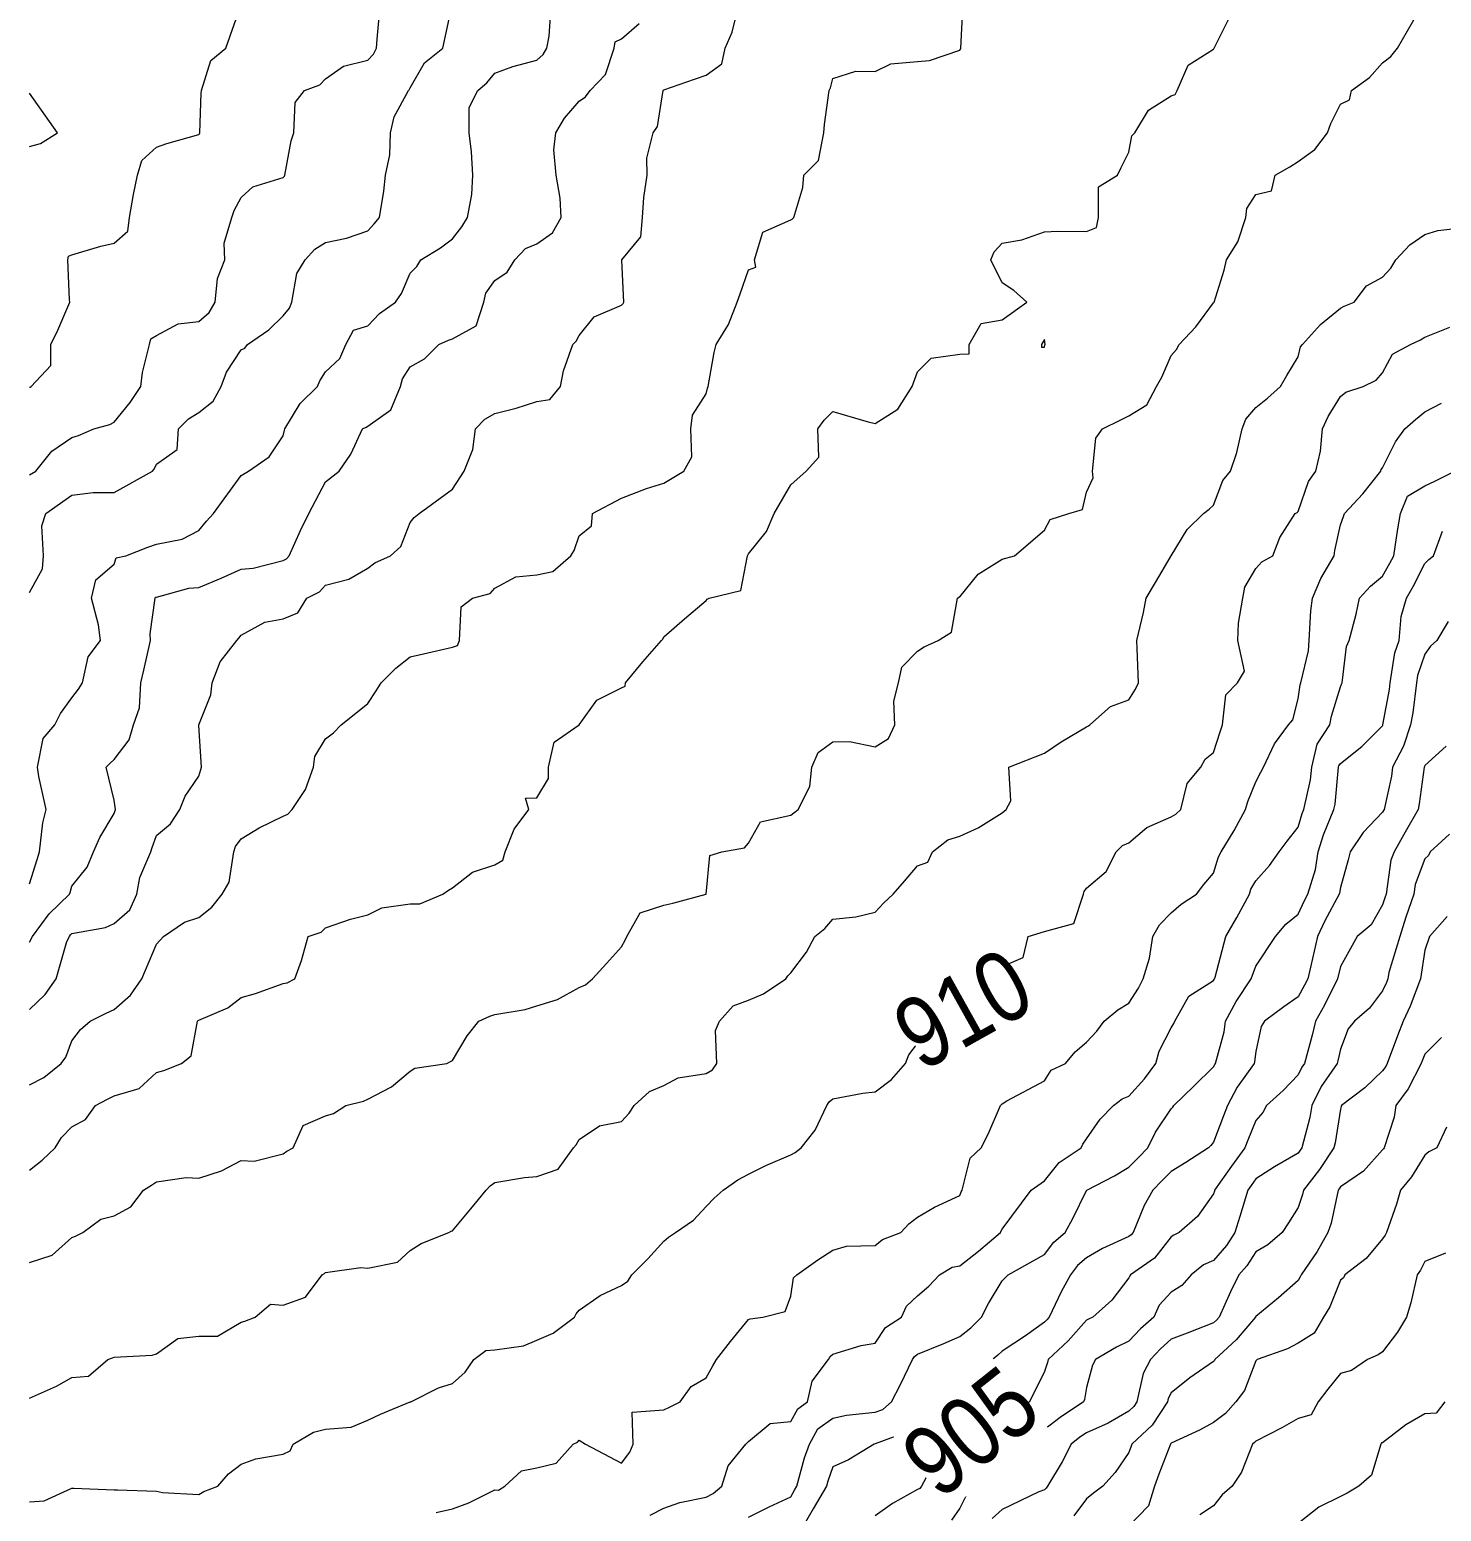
# Model space of a CAD drawing. Extents: x 537850 to 541798, y 6045627 to 6050132.
# Drawn here: x 539729.3 to 539829.5, y 6046924.2 to 6047029.3 of the extents above; entities that cross this region are included whole.
import ezdxf

# ---------------------------------------------------------------- set-up
doc = ezdxf.new("R2010")
doc.units = 0
doc.header["$LTSCALE"] = 5
doc.linetypes.add('DASHED2', pattern=[9.525, 6.35, -3.175])
doc.layers.add('Contour_Line_Intermediate', color=7, linetype='DASHED2', true_color=0xd9d9d9)
doc.layers.add('Contour_Line_Major', color=7, linetype='Continuous', true_color=0x6b6b6b)
doc.styles.get("Standard").update_dxf_attribs({"font": 'ARIALN.TTF'})

msp = doc.modelspace()

# ---------------------------------------------------------------- linework, layer by layer
at = {"layer": 'Contour_Line_Intermediate', "linetype": 'Continuous', "lineweight": 13, "flags": 128}
for points, elevation in [([(539729.338, 6046948.441), (539730.217, 6046949.146), (539731.157, 6046950.024), (539731.6, 6046950.763), (539732.338, 6046951.518), (539733.309, 6046952.053), (539734.009, 6046953.024), (539734.869, 6046953.493), (539735.338, 6046953.728), (539737.112, 6046954.249), (539738.338, 6046955.368), (539738.849, 6046955.513), (539740.114, 6046956.024), (539740.804, 6046956.558), (539741.253, 6046959.024), (539741.302, 6046959.06), (539741.338, 6046959.078), (539743.4, 6046959.961), (539744.337, 6046960.686), (539745.374, 6046960.987), (539747.337, 6046961.685), (539747.617, 6046961.744), (539748.153, 6046962.024), (539748.627, 6046963.313), (539749.104, 6046965.024), (539750.027, 6046965.334), (539750.337, 6046965.635), (539752.112, 6046966.248), (539753.337, 6046966.565), (539754.317, 6046967.044), (539756.337, 6046967.331), (539757.029, 6046967.331), (539758.661, 6046968.023), (539759.047, 6046968.313), (539759.337, 6046968.474), (539760.771, 6046969.589), (539762.337, 6046970.111), (539762.913, 6046970.447), (539763.067, 6046971.023), (539763.716, 6046972.643), (539764.753, 6046974.023), (539764.53, 6046974.829), (539765.336, 6046974.864), (539766.141, 6046976.219), (539766.152, 6046977.023), (539766.557, 6046978.802), (539768.332, 6046980.023), (539768.334, 6046980.025), (539768.336, 6046980.032), (539769.583, 6046981.776), (539771.336, 6046982.653), (539771.585, 6046982.774), (539771.608, 6046983.023), (539772.854, 6046984.505), (539774.164, 6046986.023), (539774.258, 6046986.1), (539774.336, 6046986.287), (539775.809, 6046987.549), (539777.336, 6046988.858), (539777.399, 6046988.959), (539777.555, 6046989.022), (539779.806, 6046989.552), (539780.277, 6046992.022), (539780.299, 6046992.059), (539780.336, 6046992.175), (539781.617, 6046993.741), (539782.166, 6046995.022), (539783.336, 6046997.069), (539784.425, 6046998.022), (539785.343, 6046999.014), (539785.267, 6047001.022), (539785.712, 6047001.645), (539786.335, 6047002.269), (539788.84, 6047001.518), (539789.335, 6047001.401), (539790.937, 6047002.42), (539791.956, 6047004.022), (539792.057, 6047004.299), (539792.335, 6047005.064), (539793.314, 6047006.043), (539795.335, 6047006.331), (539796.004, 6047006.353), (539796.004, 6047007.022), (539796.852, 6047008.504), (539798.335, 6047008.754), (539800.096, 6047010.021), (539799.157, 6047010.843), (539798.335, 6047011.392), (539797.548, 6047013.021), (539797.783, 6047013.573), (539798.335, 6047014.199), (539799.738, 6047014.425), (539801.335, 6047015.007), (539802.295, 6047015.061), (539804.335, 6047015.032), (539805.042, 6047015.313), (539805.165, 6047016.021), (539805.165, 6047018.191), (539806.513, 6047019.021), (539806.787, 6047019.569), (539807.334, 6047020.664), (539807.552, 6047021.804), (539807.752, 6047022.021), (539808.718, 6047023.637), (539810.334, 6047024.649), (539810.622, 6047024.733), (539810.751, 6047025.021), (539811.539, 6047026.816), (539813.334, 6047027.962), (539813.36, 6047027.995), (539813.376, 6047028.021), (539813.432, 6047028.118), (539814.883, 6047031.02)], 912.956), ([(539729.338, 6046968.758), (539729.868, 6046970.493), (539730.03, 6046971.023), (539730.281, 6046973.08), (539730.517, 6046974.023), (539729.981, 6046976.381), (539729.892, 6046977.023), (539730.304, 6046979.057), (539731.137, 6046980.023), (539731.521, 6046980.84), (539732.338, 6046981.938), (539732.807, 6046982.554), (539733.093, 6046983.023), (539733.496, 6046984.864), (539734.368, 6046986.023), (539734.229, 6046987.131), (539733.732, 6046989.022), (539734.047, 6046990.313), (539735.338, 6046991.436), (539735.476, 6046991.884), (539736.161, 6046992.022), (539737.725, 6046992.635), (539738.338, 6046992.839), (539740.153, 6046993.207), (539741.338, 6046993.821), (539741.881, 6046994.479), (539742.375, 6046995.022), (539744.337, 6046997.721), (539744.873, 6046998.022), (539746.322, 6046999.037), (539747.337, 6047000.53), (539747.429, 6047000.93), (539747.451, 6047001.022), (539748.533, 6047002.826), (539749.754, 6047004.022), (539749.919, 6047004.44), (539750.337, 6047005.063), (539751.346, 6047006.013), (539751.785, 6047007.022), (539752.323, 6047008.036), (539753.337, 6047008.334), (539754.16, 6047009.199), (539755.29, 6047010.021), (539755.73, 6047010.629), (539756.337, 6047012.071), (539756.812, 6047012.546), (539757.097, 6047013.021), (539758.486, 6047013.872), (539759.337, 6047014.514), (539759.995, 6047015.363), (539760.397, 6047016.021), (539760.703, 6047017.655), (539760.779, 6047019.021), (539760.687, 6047020.67), (539760.514, 6047022.021), (539760.533, 6047023.824), (539761.15, 6047025.021), (539761.776, 6047025.582), (539762.337, 6047026.254), (539763.626, 6047026.731), (539765.336, 6047027.19), (539765.768, 6047027.589), (539766.037, 6047028.021), (539766.199, 6047028.883), (539766.352, 6047031.02)], 916.956), ([(539729.338, 6046997.776), (539729.771, 6046998.022), (539730.913, 6046999.447), (539732.338, 6047000.417), (539732.803, 6047000.557), (539733.9, 6047001.022), (539735.03, 6047001.33), (539735.338, 6047001.501), (539736.472, 6047002.888), (539737.228, 6047004.022), (539737.339, 6047005.02), (539737.839, 6047007.022), (539737.949, 6047007.41), (539738.338, 6047007.659), (539739.884, 6047008.476), (539741.338, 6047008.649), (539742.081, 6047009.279), (539742.511, 6047010.021), (539742.677, 6047011.682), (539743.18, 6047013.021), (539743.15, 6047014.209), (539743.693, 6047016.021), (539743.854, 6047016.504), (539744.337, 6047017.427), (539745.173, 6047018.186), (539747.337, 6047018.863), (539747.413, 6047018.946), (539747.454, 6047019.021), (539747.903, 6047021.455), (539748.076, 6047022.021), (539748.186, 6047024.172), (539748.836, 6047025.021), (539749.925, 6047025.433), (539750.337, 6047025.859), (539751.598, 6047026.759), (539753.337, 6047027.179), (539753.748, 6047027.61), (539753.941, 6047028.021), (539753.989, 6047028.673), (539754.216, 6047031.02)], 918.956), ([(539729.338, 6046989.412), (539730.255, 6046991.106), (539730.333, 6046992.022), (539730.216, 6046994.144), (539730.482, 6046995.022), (539732.338, 6046996.336), (539733.84, 6046996.524), (539735.338, 6046996.524), (539738.056, 6046998.022), (539738.18, 6046998.18), (539738.338, 6046998.521), (539739.797, 6046999.563), (539739.908, 6047001.022), (539740.619, 6047001.74), (539741.338, 6047002.177), (539742.362, 6047002.997), (539742.919, 6047004.022), (539743.303, 6047005.056), (539744.337, 6047006.635), (539744.6, 6047006.759), (539744.797, 6047007.022), (539746.3, 6047008.059), (539747.337, 6047009.034), (539747.775, 6047009.583), (539747.936, 6047010.021), (539748.302, 6047012.057), (539748.896, 6047013.021), (539749.583, 6047013.775), (539750.337, 6047014.237), (539751.814, 6047014.544), (539753.337, 6047015.075), (539753.787, 6047015.571), (539754.157, 6047016.021), (539754.47, 6047017.888), (539754.576, 6047019.021), (539754.894, 6047020.464), (539754.935, 6047022.021), (539755.204, 6047023.154), (539756.21, 6047025.021), (539756.272, 6047025.085), (539756.337, 6047025.223), (539757.359, 6047026.998), (539758.648, 6047028.021), (539759.29, 6047030.974)], 917.956), ([(539729.338, 6046954.491), (539730.353, 6046955.009), (539731.575, 6046956.024), (539731.897, 6046956.465), (539732.338, 6046957.632), (539732.941, 6046958.421), (539733.63, 6046959.024), (539734.775, 6046959.586), (539735.338, 6046959.834), (539736.502, 6046960.86), (539737.296, 6046962.024), (539738.338, 6046964.48), (539738.835, 6046965.024), (539740.329, 6046966.032), (539741.338, 6046966.375), (539742.266, 6046967.095), (539743.007, 6046968.023), (539743.491, 6046968.87), (539743.831, 6046971.023), (539743.945, 6046971.416), (539744.337, 6046971.94), (539745.624, 6046972.736), (539747.337, 6046973.556), (539747.653, 6046973.708), (539747.967, 6046974.023), (539748.916, 6046975.445), (539749.473, 6046977.023), (539749.581, 6046977.779), (539750.337, 6046979.042), (539750.889, 6046979.471), (539751.441, 6046980.023), (539752.494, 6046980.866), (539753.337, 6046981.54), (539753.916, 6046982.443), (539754.288, 6046983.023), (539755.312, 6046984.048), (539756.337, 6046984.856), (539757.286, 6046985.074), (539759.337, 6046985.544), (539759.693, 6046985.667), (539759.827, 6046986.023), (539759.966, 6046988.393), (539760.754, 6046989.022), (539762.003, 6046989.356), (539762.337, 6046989.729), (539763.829, 6046990.53), (539765.336, 6046990.684), (539766.452, 6046990.907), (539767.728, 6046992.022), (539767.966, 6046992.392), (539768.336, 6046993.441), (539769.199, 6046994.159), (539769.286, 6046995.022), (539771.336, 6046996.101), (539773.109, 6046996.795), (539774.336, 6046997.187), (539775.755, 6046998.022), (539776.313, 6046999.045), (539776.246, 6047001.022), (539776.367, 6047001.991), (539777.336, 6047003.513), (539777.434, 6047003.923), (539777.49, 6047004.022), (539777.908, 6047006.449), (539778.037, 6047007.022), (539778.925, 6047008.433), (539779.542, 6047010.021), (539779.762, 6047010.595), (539780.336, 6047012.316), (539780.864, 6047012.493), (539780.759, 6047013.021), (539781.367, 6047014.99), (539783.336, 6047015.855), (539783.451, 6047015.906), (539783.562, 6047016.021), (539784.202, 6047018.155), (539784.274, 6047019.021), (539785.305, 6047020.052), (539785.699, 6047022.021), (539785.743, 6047022.613), (539786.062, 6047025.021), (539786.15, 6047025.206), (539786.335, 6047025.887), (539787.966, 6047026.39), (539789.335, 6047026.364), (539790.44, 6047026.916), (539792.335, 6047027.089), (539793.19, 6047027.166), (539795.335, 6047027.881), (539795.39, 6047027.966), (539795.398, 6047028.021), (539795.538, 6047030.818)], 913.956), ([(539729.338, 6046941.902), (539730.949, 6046942.413), (539732.338, 6046943.661), (539732.596, 6046943.767), (539733.11, 6046944.025), (539734.4, 6046944.963), (539735.338, 6046945.213), (539736.52, 6046945.843), (539737.429, 6046947.024), (539737.98, 6046947.383), (539738.338, 6046947.615), (539740.446, 6046947.917), (539741.338, 6046947.874), (539742.95, 6046948.412), (539744.337, 6046949.138), (539745.268, 6046949.094), (539747.337, 6046949.611), (539747.577, 6046949.784), (539748.029, 6046950.024), (539748.749, 6046951.612), (539750.337, 6046952.29), (539750.898, 6046952.463), (539751.766, 6046953.024), (539753.023, 6046953.338), (539753.337, 6046953.486), (539755.01, 6046954.351), (539756.337, 6046955.468), (539756.676, 6046955.685), (539758.934, 6046956.024), (539759.202, 6046956.158), (539759.337, 6046956.225), (539760.386, 6046957.975), (539761.202, 6046959.024), (539761.983, 6046959.377), (539762.337, 6046959.49), (539764.507, 6046959.853), (539765.336, 6046960.11), (539766.801, 6046960.56), (539768.336, 6046961.396), (539768.777, 6046961.583), (539769.279, 6046962.024), (539770.259, 6046963.101), (539771.336, 6046964.286), (539771.602, 6046964.758), (539771.709, 6046965.024), (539772.661, 6046966.699), (539774.336, 6046967.25), (539774.973, 6046967.387), (539777.336, 6046968.023), (539777.336, 6046968.023), (539777.337, 6046968.023), (539777.593, 6046970.766), (539778.462, 6046971.023), (539780.053, 6046971.306), (539780.336, 6046971.648), (539781.2, 6046973.159), (539783.336, 6046973.634), (539783.562, 6046973.797), (539783.874, 6046974.023), (539784.705, 6046975.654), (539784.828, 6046977.023), (539785.292, 6046978.066), (539786.335, 6046978.832), (539787.513, 6046978.845), (539789.335, 6046978.479), (539790.282, 6046979.076), (539790.733, 6046980.023), (539790.652, 6046981.706), (539790.981, 6046983.023), (539791.233, 6046984.125), (539792.335, 6046985.268), (539792.8, 6046985.557), (539793.791, 6046986.023), (539794.741, 6046986.616), (539795.179, 6046989.022), (539795.271, 6046989.086), (539795.335, 6046989.124), (539796.637, 6046990.72), (539798.335, 6046991.795), (539799.212, 6046992.022), (539801.335, 6046993.841), (539801.753, 6046994.604), (539803.066, 6046995.022), (539804.043, 6046995.314), (539804.335, 6046996.537), (539804.792, 6046997.565), (539804.759, 6046998.022), (539804.99, 6047000.367), (539805.455, 6047001.022), (539806.708, 6047001.649), (539807.334, 6047001.962), (539808.613, 6047002.743), (539809.286, 6047004.022), (539809.67, 6047004.686), (539810.334, 6047006.235), (539810.698, 6047006.658), (539810.903, 6047007.022), (539812.088, 6047008.268), (539813.334, 6047009.958), (539813.356, 6047010), (539813.375, 6047010.021), (539814.08, 6047012.276), (539814.255, 6047013.021), (539815.067, 6047014.289), (539815.635, 6047016.021), (539815.696, 6047016.66), (539816.334, 6047017.652), (539817.454, 6047017.901), (539817.703, 6047019.021), (539818.746, 6047019.608), (539819.334, 6047020), (539820.524, 6047020.831), (539821.428, 6047022.021), (539821.664, 6047022.691), (539822.334, 6047024.052), (539822.995, 6047024.359), (539823.115, 6047025.021), (539824.4, 6047025.955), (539825.334, 6047026.992), (539825.922, 6047027.432), (539826.393, 6047028.021), (539827.811, 6047030.498)], 911.956), ([(539729.338, 6046964.625), (539729.533, 6046965.024), (539730.731, 6046966.631), (539732.168, 6046968.023), (539732.208, 6046968.154), (539732.338, 6046968.58), (539733.416, 6046969.945), (539733.865, 6046971.023), (539734.328, 6046972.033), (539735.338, 6046973.742), (539735.402, 6046973.959), (539735.425, 6046974.023), (539735.338, 6046974.696), (539734.763, 6046977.023), (539735.051, 6046977.31), (539735.338, 6046977.573), (539736.401, 6046978.96), (539736.712, 6046980.023), (539737.126, 6046981.234), (539737.229, 6046983.023), (539737.438, 6046983.923), (539737.924, 6046986.023), (539737.88, 6046986.48), (539738.252, 6046989.022), (539738.272, 6046989.088), (539738.338, 6046989.101), (539740.64, 6046989.72), (539741.338, 6046989.786), (539742.929, 6046990.431), (539744.337, 6046991.082), (539745.208, 6046991.152), (539747.337, 6046991.699), (539747.553, 6046991.807), (539747.751, 6046992.022), (539748.552, 6046993.807), (539749.152, 6046995.022), (539750.337, 6046997.282), (539751.305, 6046998.022), (539752.131, 6046999.228), (539752.957, 6047001.022), (539753.213, 6047001.146), (539753.337, 6047001.212), (539754.971, 6047002.388), (539755.641, 6047004.022), (539755.791, 6047004.568), (539756.337, 6047005.435), (539757.357, 6047006.002), (539758.376, 6047007.022), (539759.046, 6047007.312), (539759.337, 6047007.414), (539761.014, 6047008.344), (539761.571, 6047010.021), (539761.712, 6047010.646), (539762.337, 6047011.552), (539763.211, 6047012.147), (539763.762, 6047013.021), (539764.527, 6047013.831), (539765.336, 6047014.154), (539766.436, 6047014.921), (539767.063, 6047016.021), (539766.975, 6047017.382), (539766.694, 6047019.021), (539766.541, 6047020.817), (539766.665, 6047022.021), (539767.297, 6047023.06), (539768.336, 6047024.261), (539768.773, 6047024.584), (539769.119, 6047025.021), (539770.201, 6047026.156), (539770.802, 6047028.021), (539770.889, 6047028.468), (539771.336, 6047028.683), (539772.582, 6047029.775)], 915.956), ([(539729.338, 6047021.063), (539730.102, 6047021.257), (539731.312, 6047022.021), (539729.338, 6047024.829)], 920.956), ([(539729.338, 6046932.27), (539731.24, 6046933.124), (539732.338, 6046933.749), (539733.515, 6046933.848), (539734.889, 6046935.025), (539735.215, 6046935.147), (539735.338, 6046935.175), (539738.038, 6046935.325), (539738.338, 6046935.432), (539739.845, 6046936.518), (539741.338, 6046936.685), (539742.677, 6046936.685), (539744.337, 6046937.661), (539744.619, 6046937.743), (539745.33, 6046938.025), (539746.425, 6046938.937), (539747.337, 6046938.861), (539748.917, 6046939.445), (539750.087, 6046941.025), (539750.253, 6046941.109), (539750.337, 6046941.188), (539752.829, 6046941.533), (539753.337, 6046941.504), (539755.443, 6046941.919), (539756.337, 6046942.751), (539757.11, 6046943.252), (539759.09, 6046944.025), (539759.248, 6046944.113), (539759.337, 6046944.148), (539760.644, 6046945.717), (539761.733, 6046947.024), (539762.022, 6046947.339), (539762.337, 6046947.581), (539764.443, 6046947.918), (539765.336, 6046947.987), (539766.838, 6046948.523), (539767.929, 6046950.024), (539768.106, 6046950.255), (539768.336, 6046950.627), (539769.769, 6046951.591), (539771.336, 6046951.892), (539771.875, 6046952.486), (539772.242, 6046953.024), (539773.326, 6046954.034), (539774.336, 6046954.461), (539775.36, 6046955), (539777.336, 6046955.316), (539777.798, 6046955.562), (539778.095, 6046956.024), (539777.994, 6046958.365), (539778.296, 6046959.024), (539779.263, 6046960.096), (539780.336, 6046960.509), (539781.396, 6046960.963), (539782.991, 6046962.024), (539783.139, 6046962.221), (539783.336, 6046962.438), (539784.46, 6046963.899), (539785.059, 6046965.024), (539785.768, 6046965.591), (539786.335, 6046966.242), (539787.952, 6046966.407), (539789.335, 6046966.746), (539789.95, 6046967.409), (539790.605, 6046968.023), (539791.403, 6046968.955), (539792.335, 6046970.042), (539793.071, 6046970.288), (539793.405, 6046971.023), (539794.486, 6046971.873), (539795.335, 6046972.141), (539796.63, 6046972.728), (539798.335, 6046973.792), (539798.615, 6046974.023), (539798.955, 6046974.643), (539798.823, 6046977.023), (539801.335, 6046978.027), (539802.519, 6046978.838), (539804.335, 6046979.89), (539804.417, 6046979.941), (539804.572, 6046980.023), (539806.026, 6046981.332), (539807.334, 6046981.799), (539807.798, 6046982.56), (539808.02, 6046983.023), (539807.91, 6046985.447), (539807.884, 6046986.023), (539808.359, 6046987.998), (539808.556, 6046989.022), (539809.217, 6046990.14), (539810.332, 6046992.022), (539810.333, 6046992.024), (539810.334, 6046992.029), (539811.47, 6046993.886), (539812.633, 6046995.022), (539813.026, 6046995.33), (539813.334, 6046995.609), (539813.996, 6046997.36), (539814.54, 6046998.022), (539815, 6046999.356), (539815.358, 6047001.022), (539815.63, 6047001.726), (539816.334, 6047002.535), (539817.16, 6047003.196), (539818.084, 6047004.022), (539818.547, 6047004.809), (539819.334, 6047006.147), (539819.518, 6047006.838), (539819.651, 6047007.022), (539820.936, 6047008.42), (539822.334, 6047009.584), (539822.615, 6047009.74), (539823.305, 6047010.021), (539824.187, 6047011.168), (539825.334, 6047011.78), (539825.921, 6047012.434), (539826.277, 6047013.021), (539827.27, 6047014.085), (539828.333, 6047014.817), (539829.253, 6047015.102), (539831.333, 6047015.337)], 910.956), ([(539758.19, 6046924.172), (539759.337, 6046924.433), (539760.505, 6046924.858), (539762.337, 6046925.774), (539762.602, 6046925.76), (539763.061, 6046926.025), (539764.237, 6046927.125), (539765.336, 6046927.33), (539766.696, 6046927.666), (539767.906, 6046929.025), (539768.204, 6046929.158), (539768.336, 6046929.29), (539768.767, 6046929.025), (539771.336, 6046927.666), (539771.914, 6046928.448), (539772.171, 6046929.025), (539772.079, 6046931.282), (539774.336, 6046931.449), (539774.732, 6046931.629), (539775.489, 6046932.025), (539776.266, 6046933.095), (539777.336, 6046933.719), (539777.803, 6046934.558), (539778.062, 6046935.025), (539779.064, 6046936.297), (539780.336, 6046937.848), (539780.467, 6046937.893), (539781.361, 6046938.025), (539782.941, 6046938.42), (539783.336, 6046939.505), (539783.545, 6046940.815), (539783.77, 6046941.025), (539785.262, 6046942.099), (539786.335, 6046942.781), (539787.294, 6046943.066), (539789.335, 6046943.113), (539789.839, 6046943.521), (539791.154, 6046944.025), (539791.721, 6046944.639), (539792.335, 6046945.122), (539793.546, 6046945.814), (539795.335, 6046946.649), (539795.441, 6046946.919), (539795.494, 6046947.024), (539796.071, 6046949.289), (539796.862, 6046950.024), (539797.359, 6046951), (539798.214, 6046953.024), (539798.267, 6046953.092), (539798.335, 6046953.149), (539798.678, 6046953.367), (539801.335, 6046954.774), (539801.828, 6046955.531), (539802.841, 6046956.024), (539803.527, 6046956.831), (539804.335, 6046957.529), (539805.056, 6046958.302), (539805.566, 6046959.024), (539806.538, 6046959.821), (539807.334, 6046960.291), (539808.012, 6046961.346), (539808.338, 6046962.024), (539808.804, 6046963.493), (539809.036, 6046965.024), (539809.501, 6046965.857), (539810.334, 6046966.709), (539811.05, 6046967.307), (539812.127, 6046968.023), (539812.645, 6046968.713), (539813.334, 6046969.524), (539813.68, 6046970.677), (539813.883, 6046971.023), (539814.811, 6046972.546), (539815.601, 6046974.023), (539815.771, 6046974.586), (539816.334, 6046975.998), (539816.69, 6046976.667), (539816.879, 6046977.023), (539817.66, 6046978.697), (539818.667, 6046980.023), (539818.972, 6046980.385), (539819.334, 6046981.874), (539819.486, 6046982.87), (539819.533, 6046983.023), (539820.075, 6046985.281), (539820.129, 6046986.023), (539820.234, 6046988.122), (539820.365, 6046989.022), (539820.953, 6046990.403), (539821.892, 6046992.022), (539821.947, 6046992.409), (539822.334, 6046994.21), (539822.553, 6046994.803), (539822.624, 6046995.022), (539823.929, 6046996.427), (539825.204, 6046998.022), (539825.219, 6046998.137), (539825.334, 6046998.269), (539826.258, 6047000.097), (539826.916, 6047001.022), (539827.671, 6047001.685), (539828.333, 6047002.229), (539829.505, 6047002.851)], 908.956), ([(539773.373, 6046923.989), (539774.336, 6046924.47), (539775.475, 6046924.887), (539777.336, 6046925.243), (539777.84, 6046925.521), (539778.453, 6046926.025), (539778.891, 6046927.471), (539780.163, 6046929.025), (539780.244, 6046929.117), (539780.336, 6046929.203), (539781.881, 6046930.48), (539783.336, 6046930.633), (539783.84, 6046931.521), (539784.538, 6046932.025), (539784.871, 6046933.49), (539786.01, 6046935.025), (539786.139, 6046935.221), (539786.335, 6046935.407), (539788.347, 6046936.014), (539789.335, 6046936.185), (539790.07, 6046937.29), (539791.191, 6046938.025), (539791.564, 6046938.796), (539792.335, 6046939.533), (539793.136, 6046940.224), (539793.899, 6046941.025), (539794.786, 6046941.574), (539795.335, 6046941.668), (539796.656, 6046942.704), (539798.218, 6046944.025), (539798.251, 6046944.108), (539798.335, 6046944.273), (539800.399, 6046947.024), (539801.335, 6046947.685), (539802.376, 6046948.983), (539803.953, 6046950.024), (539804.071, 6046950.288), (539804.335, 6046950.674), (539805.291, 6046952.068), (539806.24, 6046953.024), (539806.862, 6046953.496), (539807.334, 6046953.693), (539808.439, 6046954.92), (539809.242, 6046956.024), (539809.476, 6046956.882), (539810.334, 6046958.554), (539810.512, 6046958.846), (539810.588, 6046959.024), (539811.574, 6046960.784), (539813.334, 6046961.892), (539813.38, 6046961.977), (539813.411, 6046962.024), (539813.457, 6046962.147), (539814.22, 6046965.024), (539814.989, 6046966.368), (539815.884, 6046968.023), (539815.988, 6046968.37), (539816.334, 6046968.961), (539817.304, 6046970.053), (539817.984, 6046971.023), (539818.57, 6046971.788), (539819.334, 6046972.784), (539819.621, 6046973.736), (539819.739, 6046974.023), (539820.218, 6046976.139), (539820.302, 6046977.023), (539820.697, 6046978.66), (539821.6, 6046980.023), (539821.697, 6046980.66), (539822.334, 6046982.722), (539822.428, 6046982.929), (539822.464, 6046983.023), (539822.766, 6046985.59), (539822.951, 6046986.023), (539823.466, 6046987.89), (539823.685, 6046989.022), (539824.478, 6046989.878), (539825.334, 6046990.583), (539825.852, 6046991.504), (539826.119, 6046992.022), (539826.408, 6046993.947), (539826.591, 6046995.022), (539827.095, 6046996.261), (539828.333, 6046996.998), (539829.034, 6046997.322), (539830.462, 6046998.022)], 907.956), ([(539780.336, 6046923.825), (539781.803, 6046924.558), (539783.336, 6046925.269), (539783.608, 6046925.753), (539783.773, 6046926.025), (539784.32, 6046928.041), (539784.663, 6046929.025), (539785.268, 6046930.093), (539786.335, 6046930.863), (539787.294, 6046931.066), (539789.335, 6046931.278), (539789.879, 6046931.481), (539790.499, 6046932.025), (539791.121, 6046933.24), (539791.973, 6046935.025), (539792.117, 6046935.243), (539792.335, 6046935.386), (539794.212, 6046936.149), (539795.335, 6046936.642), (539796.106, 6046937.254), (539796.876, 6046938.025), (539797.372, 6046938.988), (539798.335, 6046940.6), (539798.759, 6046941.025), (539801.335, 6046942.463), (539802.018, 6046943.341), (539802.822, 6046944.025), (539803.347, 6046945.012), (539804.335, 6046947.006), (539804.343, 6046947.016), (539804.351, 6046947.024), (539806.312, 6046948.047), (539807.334, 6046948.652), (539808.006, 6046949.353), (539808.677, 6046950.024), (539809.218, 6046951.14), (539810.334, 6046952.804), (539810.442, 6046952.917), (539810.524, 6046953.024), (539811.946, 6046954.412), (539813.334, 6046955.767), (539813.422, 6046955.936), (539813.484, 6046956.024), (539814.095, 6046958.263), (539814.193, 6046959.024), (539814.947, 6046960.411), (539815.997, 6046962.024), (539816.334, 6046962.913), (539817.741, 6046965.024), (539818.458, 6046965.899), (539819.334, 6046966.615), (539819.783, 6046967.574), (539820.024, 6046968.023), (539820.573, 6046969.784), (539820.768, 6046971.023), (539821.13, 6046972.227), (539821.871, 6046974.023), (539821.956, 6046974.401), (539822.204, 6046977.023), (539822.23, 6046977.127), (539822.334, 6046977.284), (539823.859, 6046978.497), (539825.334, 6046979.971), (539825.351, 6046980.005), (539825.357, 6046980.023), (539825.817, 6046982.539), (539825.877, 6046983.023), (539826.203, 6046985.153), (539826.503, 6046986.023), (539826.649, 6046987.707), (539827.034, 6046989.022), (539827.502, 6046989.854), (539828.333, 6046991.466), (539828.603, 6046991.753), (539828.948, 6046992.022), (539829.576, 6046993.78)], 906.956), ([(539829.987, 6046987.369), (539829.169, 6046986.023), (539828.738, 6046985.618), (539828.333, 6046985.041), (539827.816, 6046983.54), (539827.737, 6046983.023), (539827.472, 6046980.884), (539827.314, 6046980.023), (539826.827, 6046978.529), (539826.036, 6046977.023), (539825.953, 6046976.404), (539825.437, 6046974.023), (539825.399, 6046973.958), (539825.334, 6046973.84), (539823.964, 6046972.393), (539823.041, 6046971.023), (539822.897, 6046970.46), (539822.334, 6046968.49), (539822.27, 6046968.087), (539822.251, 6046968.023), (539821.233, 6046966.125), (539820.717, 6046965.024), (539820.241, 6046962.931), (539820.026, 6046962.024), (539819.798, 6046961.56), (539819.334, 6046960.748), (539818.318, 6046960.04), (539816.95, 6046959.024), (539816.709, 6046958.649), (539816.334, 6046956.869), (539816.237, 6046956.121), (539816.211, 6046956.024), (539815.017, 6046954.341), (539814.338, 6046953.024), (539814.05, 6046952.309), (539813.334, 6046950.431), (539813.157, 6046950.201), (539812.99, 6046950.024), (539811.362, 6046948.997), (539810.334, 6046948.349), (539809.672, 6046947.687), (539809.039, 6046947.024), (539808.423, 6046945.936), (539807.636, 6046944.025), (539807.504, 6046943.855), (539807.334, 6046943.738), (539805.46, 6046942.899), (539804.335, 6046942.228), (539803.684, 6046941.675), (539803.178, 6046941.025), (539802.537, 6046939.822), (539801.683, 6046938.025), (539801.518, 6046937.842), (539801.335, 6046937.671), (539800.003, 6046936.693), (539798.335, 6046935.617), (539798.039, 6046935.321), (539797.666, 6046935.025), (539796.731, 6046933.629), (539795.335, 6046932.265), (539795.187, 6046932.173), (539795.068, 6046932.025), (539793.246, 6046931.114), (539792.335, 6046930.575), (539791.51, 6046929.851), (539789.335, 6046929.04), (539789.322, 6046929.038), (539789.262, 6046929.025), (539787.448, 6046927.913), (539786.335, 6046927.398), (539785.981, 6046926.38), (539785.885, 6046926.025), (539784.923, 6046924.438), (539784.13, 6046923.026)], 905.957), ([(539830.072, 6046972.285), (539828.696, 6046971.023), (539828.588, 6046970.769), (539828.333, 6046970.525), (539827.645, 6046968.712), (539827.545, 6046968.023), (539826.97, 6046966.387), (539826.552, 6046965.024), (539825.772, 6046962.462), (539825.705, 6046962.024), (539825.603, 6046961.754), (539825.334, 6046961.168), (539824.409, 6046959.949), (539823.327, 6046959.024), (539822.896, 6046958.462), (539822.334, 6046957.037), (539822.15, 6046956.208), (539822.099, 6046956.024), (539820.981, 6046954.377), (539820.312, 6046953.024), (539820.181, 6046952.177), (539819.595, 6046950.024), (539819.492, 6046949.866), (539819.334, 6046949.665), (539817.666, 6046948.692), (539816.334, 6046947.824), (539815.997, 6046947.362), (539815.76, 6046947.024), (539815.204, 6046945.154), (539814.846, 6046944.025), (539814.248, 6046943.111), (539813.334, 6046942.049), (539812.635, 6046941.724), (539811.739, 6046941.025), (539811.098, 6046940.262), (539810.334, 6046939.783), (539809.48, 6046938.88), (539809.104, 6046938.025), (539808.165, 6046937.195), (539807.334, 6046936.308), (539806.459, 6046935.9), (539804.974, 6046935.025), (539804.751, 6046934.609), (539804.335, 6046933.035), (539804.176, 6046932.184), (539804.12, 6046932.025), (539802.444, 6046930.916), (539801.335, 6046930.058), (539798.856, 6046929.025), (539798.335, 6046928.594), (539797.249, 6046927.111), (539796.415, 6046926.025), (539795.853, 6046925.508), (539795.335, 6046924.464), (539794.734, 6046923.627)], 903.957), ([(539829.918, 6046966.439), (539828.654, 6046965.024), (539828.333, 6046964.061), (539828.019, 6046962.024), (539827.283, 6046960.074), (539826.801, 6046959.024), (539826.388, 6046957.97), (539825.668, 6046956.024), (539825.554, 6046955.803), (539825.334, 6046955.504), (539824.062, 6046954.296), (539822.416, 6046953.024), (539822.391, 6046952.967), (539822.334, 6046952.776), (539821.965, 6046950.393), (539821.864, 6046950.024), (539820.867, 6046948.491), (539819.714, 6046947.024), (539819.647, 6046946.711), (539819.334, 6046945.801), (539818.645, 6046944.713), (539818.209, 6046944.025), (539817.197, 6046943.162), (539816.334, 6046942.66), (539815.688, 6046941.671), (539815.131, 6046941.025), (539814.532, 6046939.827), (539813.725, 6046938.025), (539813.546, 6046937.813), (539813.334, 6046937.62), (539811.47, 6046936.889), (539810.334, 6046936.46), (539809.573, 6046935.786), (539808.86, 6046935.025), (539808.333, 6046934.026), (539807.898, 6046932.025), (539807.676, 6046931.684), (539807.334, 6046931.366), (539805.85, 6046930.51), (539804.335, 6046929.824), (539803.854, 6046929.506), (539803.233, 6046929.025), (539802.602, 6046927.758), (539801.55, 6046926.025), (539801.457, 6046925.904), (539801.335, 6046925.781), (539800.931, 6046925.622), (539798.335, 6046924.383), (539797.628, 6046923.732)], 902.957), ([(539829.505, 6046957.852), (539828.333, 6046956.681), (539828.148, 6046956.209), (539828.08, 6046956.024), (539827.147, 6046954.211), (539826.271, 6046953.024), (539826.152, 6046952.206), (539825.439, 6046950.024), (539825.399, 6046949.959), (539825.334, 6046949.879), (539823.986, 6046948.372), (539822.334, 6046947.258), (539822.242, 6046947.117), (539822.169, 6046947.024), (539821.672, 6046944.687), (539821.443, 6046944.025), (539820.682, 6046942.676), (539819.543, 6046941.025), (539819.484, 6046940.875), (539819.334, 6046940.63), (539817.954, 6046939.404), (539816.334, 6046938.073), (539816.318, 6046938.041), (539816.311, 6046938.025), (539814.948, 6046936.411), (539813.429, 6046935.025), (539813.403, 6046934.956), (539813.334, 6046934.87), (539811.65, 6046933.709), (539810.334, 6046932.649), (539810.119, 6046932.241), (539810.072, 6046932.025), (539808.991, 6046930.368), (539807.551, 6046929.025), (539807.491, 6046928.869), (539807.334, 6046928.432), (539806.35, 6046927.01), (539805.477, 6046926.025), (539804.814, 6046925.546), (539804.335, 6046925.125), (539803.425, 6046923.935)], 901.957), ([(539829.869, 6046951.489), (539829.189, 6046950.024), (539828.613, 6046949.745), (539828.333, 6046949.523), (539827.378, 6046947.98), (539826.6, 6046947.024), (539826.318, 6046946.04), (539825.609, 6046944.025), (539825.516, 6046943.842), (539825.334, 6046943.589), (539824.165, 6046942.193), (539822.651, 6046941.025), (539822.558, 6046940.8), (539822.334, 6046940.643), (539821.596, 6046938.763), (539821.144, 6046938.025), (539820.48, 6046936.879), (539819.334, 6046936.17), (539818.588, 6046935.771), (539816.441, 6046935.025), (539816.382, 6046934.977), (539816.334, 6046934.93), (539815.546, 6046932.814), (539814.919, 6046932.025), (539814.181, 6046931.178), (539813.334, 6046930.554), (539812.352, 6046930.007), (539810.334, 6046929.094), (539810.307, 6046929.052), (539810.278, 6046929.025), (539809.463, 6046926.897), (539809.151, 6046926.025), (539808.728, 6046924.632), (539807.334, 6046923.2)], 900.957), ([(539829.758, 6046932.025), (539829.142, 6046931.217), (539828.333, 6046931.171), (539826.97, 6046930.389), (539825.334, 6046929.118), (539825.256, 6046929.103), (539825.209, 6046929.025), (539824.544, 6046926.815), (539823.646, 6046926.025), (539822.817, 6046925.542), (539822.334, 6046925.291), (539820.819, 6046924.54), (539819.334, 6046923.381)], 898.957)]:
    msp.add_lwpolyline(points, dxfattribs=dict(at, elevation=elevation))
at = {"layer": 'Contour_Line_Intermediate', "linetype": 'Continuous', "lineweight": 13, "elevation": 912.956, "flags": 128}
msp.add_lwpolyline([(539801.374, 6047006.982), (539801.392, 6047007.022), (539801.335, 6047007.374), (539801.142, 6047007.022), (539801.142, 6047006.829), (539801.335, 6047006.829), (539801.374, 6047006.982)], close=True, dxfattribs=at)
at = {"layer": 'Contour_Line_Major', "linetype": 'Continuous', "lineweight": 15, "flags": 128}
for points, elevation in [([(539729.338, 6046959.837), (539730.445, 6046960.917), (539731.212, 6046962.024), (539731.982, 6046964.668), (539732.156, 6046965.024), (539732.234, 6046965.128), (539732.338, 6046965.228), (539734.712, 6046965.65), (539735.338, 6046965.943), (539736.456, 6046966.905), (539736.935, 6046968.023), (539737.158, 6046969.204), (539737.943, 6046971.023), (539738.033, 6046971.328), (539738.338, 6046972.18), (539739.338, 6046973.023), (539740, 6046974.023), (539740.379, 6046974.982), (539741.338, 6046976.394), (539741.496, 6046976.865), (539741.528, 6046977.023), (539741.338, 6046979.977), (539741.334, 6046980.023), (539741.335, 6046980.026), (539741.338, 6046980.033), (539742.206, 6046982.155), (539742.299, 6046983.023), (539742.868, 6046984.492), (539744.041, 6046986.023), (539744.17, 6046986.19), (539744.337, 6046986.385), (539746.033, 6046987.327), (539747.337, 6046987.544), (539748.372, 6046987.988), (539749.003, 6046989.022), (539749.894, 6046989.466), (539750.337, 6046989.949), (539751.982, 6046990.378), (539753.337, 6046991.147), (539753.834, 6046991.525), (539754.937, 6046992.022), (539755.674, 6046992.685), (539756.337, 6046994.382), (539756.621, 6046994.738), (539756.977, 6046995.022), (539759.337, 6046996.739), (539760.167, 6046998.022), (539760.788, 6046999.571), (539760.982, 6047001.022), (539761.643, 6047001.716), (539762.337, 6047002.116), (539763.853, 6047002.505), (539765.336, 6047002.96), (539766.252, 6047003.107), (539766.995, 6047004.022), (539767.207, 6047005.151), (539767.875, 6047007.022), (539768.108, 6047007.25), (539768.336, 6047007.648), (539769.387, 6047008.971), (539771.336, 6047009.807), (539771.442, 6047009.915), (539771.488, 6047010.021), (539771.359, 6047012.998), (539771.362, 6047013.021), (539772.712, 6047014.645), (539772.826, 6047016.021), (539772.91, 6047017.447), (539773.164, 6047019.021), (539773.125, 6047020.232), (539773.573, 6047022.021), (539773.886, 6047022.471), (539774.299, 6047025.021), (539774.307, 6047025.05), (539774.336, 6047025.078), (539776.52, 6047025.837), (539777.336, 6047026.121), (539778.448, 6047026.909), (539778.689, 6047028.021), (539779.187, 6047029.17), (539779.633, 6047031.02)], 914.956), ([(539729.338, 6047003.973), (539729.37, 6047003.99), (539729.453, 6047004.022), (539730.849, 6047005.511), (539730.849, 6047007.022), (539731.343, 6047008.017), (539732.191, 6047010.021), (539732.165, 6047010.195), (539732.042, 6047013.021), (539732.09, 6047013.269), (539732.338, 6047013.363), (539734.382, 6047013.978), (539735.338, 6047014.206), (539736.315, 6047015.044), (539736.425, 6047016.021), (539736.705, 6047017.654), (539736.987, 6047019.021), (539737.294, 6047020.065), (539738.338, 6047021.019), (539739.085, 6047021.273), (539741.338, 6047021.915), (539741.394, 6047021.965), (539741.419, 6047022.021), (539741.512, 6047024.847), (539741.53, 6047025.021), (539742.195, 6047027.163), (539743.254, 6047028.021), (539744.299, 6047030.982)], 919.956), ([(539729.338, 6046924.932), (539730.359, 6046925.005), (539732.338, 6046925.884), (539732.474, 6046925.89), (539735.338, 6046925.775), (539735.579, 6046925.785), (539738.338, 6046925.683), (539738.768, 6046925.596), (539741.338, 6046925.432), (539741.706, 6046925.657), (539742.702, 6046926.025), (539743.453, 6046926.91), (539744.337, 6046927.585), (539745.38, 6046927.983), (539747.337, 6046928.296), (539747.812, 6046928.551), (539748.044, 6046929.025), (539749.491, 6046929.872), (539750.337, 6046930.08), (539752.153, 6046930.209), (539753.337, 6046930.717), (539754.222, 6046931.14), (539756.337, 6046932.01), (539756.352, 6046932.01), (539756.385, 6046932.025), (539758.353, 6046933.009), (539759.337, 6046933.317), (539760.248, 6046934.114), (539760.855, 6046935.025), (539761.712, 6046935.65), (539762.337, 6046935.714), (539764.37, 6046935.991), (539765.336, 6046936.396), (539766.484, 6046936.878), (539767.991, 6046938.025), (539768.11, 6046938.251), (539768.336, 6046938.529), (539769.811, 6046939.55), (539771.336, 6046940.262), (539771.783, 6046940.577), (539772.07, 6046941.025), (539773.207, 6046942.154), (539774.336, 6046943.414), (539774.673, 6046943.688), (539775.156, 6046944.025), (539776.448, 6046944.913), (539777.336, 6046945.87), (539777.902, 6046946.459), (539778.534, 6046947.024), (539779.597, 6046947.764), (539780.336, 6046948.153), (539781.583, 6046948.777), (539783.336, 6046949.528), (539783.652, 6046949.708), (539784.08, 6046950.024), (539785.078, 6046951.281), (539785.91, 6046953.024), (539786.067, 6046953.292), (539786.335, 6046953.507), (539788.454, 6046953.906), (539789.335, 6046954.006), (539790.488, 6046954.871), (539791.488, 6046956.024), (539791.73, 6046956.629), (539792.335, 6046957.436), (539793.288, 6046958.071), (539793.634, 6046959.024), (539794.673, 6046959.686), (539795.335, 6046959.736), (539796.802, 6046960.557), (539798.057, 6046962.024), (539798.137, 6046962.221), (539798.335, 6046962.9), (539799.822, 6046963.537), (539800.193, 6046965.024), (539801.335, 6046965.37), (539803.416, 6046965.942), (539804.113, 6046968.023), (539804.15, 6046968.209), (539804.335, 6046968.453), (539805.727, 6046969.631), (539806.423, 6046971.023), (539806.879, 6046971.479), (539807.334, 6046971.657), (539808.6, 6046972.758), (539810.334, 6046973.509), (539810.658, 6046973.7), (539811.015, 6046974.023), (539811.473, 6046975.884), (539812.439, 6046977.023), (539812.747, 6046977.61), (539813.334, 6046978.074), (539813.812, 6046979.545), (539813.984, 6046980.023), (539814.202, 6046982.155), (539815.031, 6046983.023), (539815.525, 6046983.832), (539815.059, 6046986.023), (539815.114, 6046987.243), (539815.425, 6046989.022), (539815.567, 6046989.79), (539816.334, 6046991.115), (539816.768, 6046991.589), (539817.547, 6046992.022), (539818.044, 6046993.312), (539819.132, 6046995.022), (539819.268, 6046995.088), (539819.334, 6046995.161), (539820.066, 6046997.29), (539820.586, 6046998.022), (539820.921, 6046999.435), (539821.061, 6047001.022), (539821.46, 6047001.895), (539822.334, 6047003.32), (539822.727, 6047003.628), (539823.947, 6047004.022), (539824.871, 6047004.484), (539825.334, 6047005.013), (539826.032, 6047006.323), (539827.308, 6047007.022), (539828.016, 6047007.339), (539828.333, 6047007.52), (539830.109, 6047008.246)], 909.956), ([(539829.832, 6046978.525), (539828.333, 6046977.146), (539828.303, 6046977.053), (539828.287, 6046977.023), (539827.936, 6046974.42), (539827.85, 6046974.023), (539826.927, 6046972.43), (539826.148, 6046971.023), (539825.923, 6046970.433), (539825.575, 6046968.023), (539825.512, 6046967.845), (539825.334, 6046967.261), (539824.518, 6046965.84), (539823.535, 6046965.024), (539822.334, 6046962.904), (539822.124, 6046962.024), (539821.206, 6046960.152), (539820.561, 6046959.024), (539820.339, 6046958.019), (539819.785, 6046956.024), (539819.603, 6046955.755), (539819.334, 6046955.212), (539818.27, 6046954.088), (539817.084, 6046953.024), (539816.829, 6046952.529), (539816.334, 6046951.975), (539815.774, 6046950.585), (539815.56, 6046950.024), (539814.621, 6046948.738), (539813.416, 6046947.024), (539813.397, 6046946.961), (539813.334, 6046946.763), (539812.203, 6046945.156), (539810.888, 6046944.025), (539810.51, 6046943.849), (539810.334, 6046943.712), (539809.159, 6046942.2), (539807.455, 6046941.025), (539807.396, 6046940.963), (539807.334, 6046940.822), (539806.128, 6046939.232), (539804.77, 6046938.025), (539804.473, 6046937.886), (539804.335, 6046937.805), (539803.016, 6046936.344), (539801.604, 6046935.025), (539801.562, 6046934.798), (539801.335, 6046934.156), (539800.269, 6046932.025), (539798.335, 6046931.132), (539796.868, 6046930.493), (539795.335, 6046929.274), (539795.169, 6046929.191), (539794.888, 6046929.025), (539793.567, 6046927.794), (539792.61, 6046926.025), (539792.495, 6046925.866), (539792.335, 6046925.787), (539790.56, 6046924.801), (539789.335, 6046923.935)], 904.957), ([(539829.803, 6046942.555), (539828.333, 6046941.975), (539828.013, 6046941.345), (539827.782, 6046941.025), (539827.326, 6046939.032), (539827.021, 6046938.025), (539826.392, 6046936.967), (539825.334, 6046935.553), (539825.008, 6046935.35), (539824.254, 6046935.025), (539823.116, 6046934.243), (539822.334, 6046934.019), (539821.453, 6046932.906), (539820.757, 6046932.025), (539820.266, 6046931.093), (539819.334, 6046930.844), (539818.193, 6046930.166), (539816.334, 6046929.237), (539816.236, 6046929.124), (539816.102, 6046929.025), (539815.326, 6046927.034), (539814.663, 6046926.025), (539813.94, 6046925.419), (539813.334, 6046924.643), (539812.357, 6046924.003)], 899.957)]:
    msp.add_lwpolyline(points, dxfattribs=dict(at, elevation=elevation))

# ---------------------------------------------------------------- next in the draw order: texts
at = {"layer": 'Contour_Line_Major', "color": 251, "linetype": 'Continuous', "lineweight": -3, "true_color": 0x6b6b6b, "char_height": 4.99976, "attachment_point": 5, "bg_fill": 3, "box_fill_scale": 1.181818, "bg_fill_color": 256, "bg_fill_true_color": 13158600, "bg_fill_transparency": 0}
for s, insert, width, rotation in [('{\\C256;910}', (539795.568, 6046959.867, 909.956), 6.61278, 29.21555), ('{\\C256;905}', (539796.098, 6046929.881, 904.957), 7.1418, 38.48099)]:
    msp.add_mtext(s, dxfattribs=dict(at, insert=insert, width=width, rotation=rotation))

doc.saveas('drawing.dxf')
